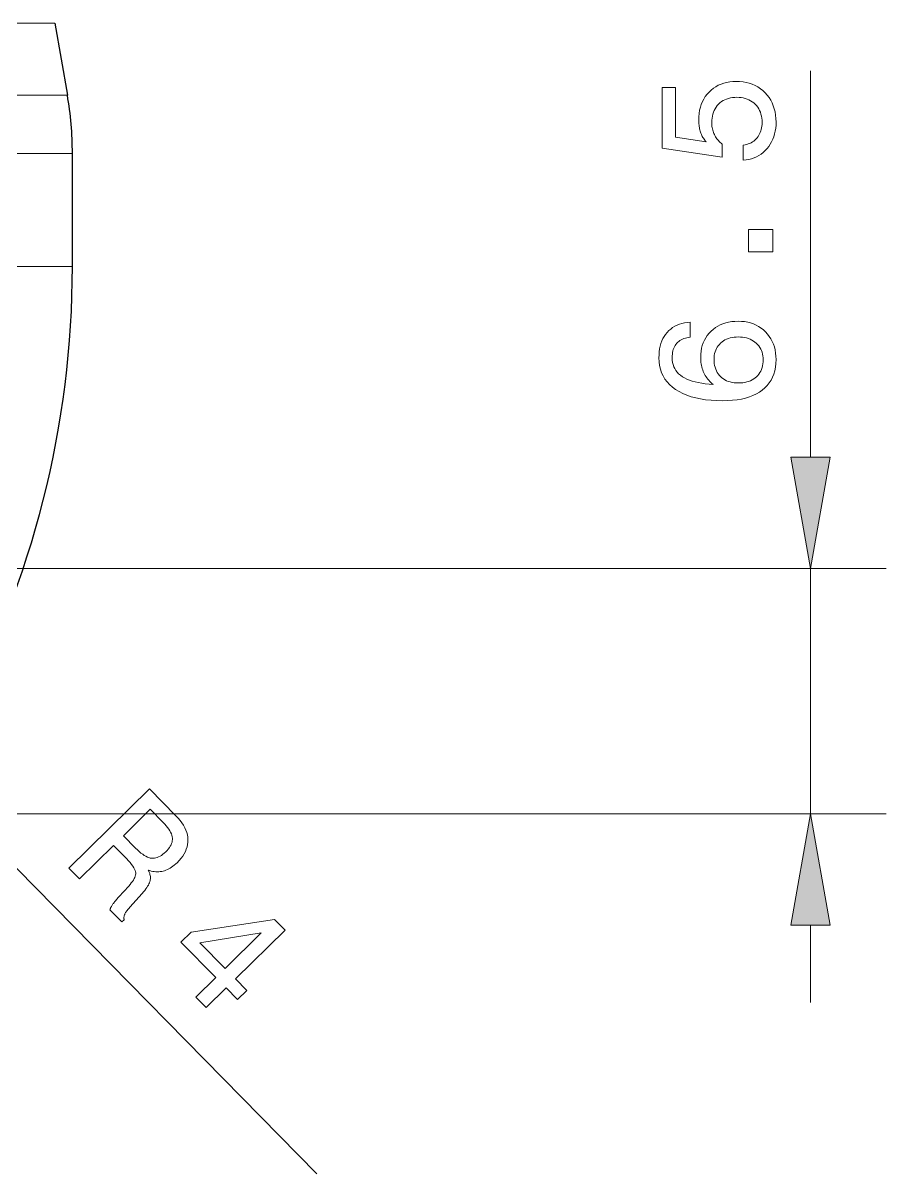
# Model space of a CAD drawing. Extents: x 0 to 420, y 0 to 594.
# Drawn here: x 305.12 to 328, y 256.17 to 286.67 of the extents above; entities that cross this region are included whole.
import ezdxf

# ---------------------------------------------------------------- set-up
doc = ezdxf.new("R2010")
doc.units = 0

msp = doc.modelspace()

# ---------------------------------------------------------------- linework, layer by layer
at = {"lineweight": 13, "ltscale": 0.433164}
msp.add_line((305.967, 286.67), (288.64, 286.67), dxfattribs=at)
at = {"lineweight": 30, "ltscale": 0.048477}
msp.add_line((305.967, 286.67), (306.3, 284.76), dxfattribs=at)
at = {"lineweight": 13, "ltscale": 0.255867}
msp.add_line((326.001, 275.169), (326.001, 285.404), dxfattribs=at)
at = {"lineweight": 13, "ltscale": 0.437496}
msp.add_line((306.3, 284.76), (288.8, 284.76), dxfattribs=at)
at = {"lineweight": 13, "ltscale": 0.439235}
for p, q in [((306.433, 283.215), (288.864, 283.215)), ((306.433, 280.215), (288.864, 280.215))]:
    msp.add_line(p, q, dxfattribs=at)
at = {"lineweight": 30, "ltscale": 0.075}
msp.add_line((306.433, 280.215), (306.433, 283.215), dxfattribs=at)
at = {"lineweight": 13}
for p, q in [((291.764, 272.215), (328.001, 272.215)), ((284.25, 265.715), (328.001, 265.715))]:
    msp.add_line(p, q, dxfattribs=at)
at = {"lineweight": 13, "ltscale": 0.1625}
msp.add_line((326.001, 265.715), (326.001, 272.215), dxfattribs=at)
at = {"lineweight": 13, "ltscale": 0.30114}
msp.add_line((304.465, 264.757), (312.911, 256.169), dxfattribs=at)
at = {"lineweight": 13, "ltscale": 0.051139}
msp.add_line((326.001, 260.715), (326.001, 262.761), dxfattribs=at)
at = {"lineweight": 13}
for points in [[(324.219, 283.032), (324.219, 283.432), (324.264, 283.441), (324.308, 283.452), (324.35, 283.465), (324.389, 283.481), (324.427, 283.499), (324.463, 283.52), (324.496, 283.543), (324.527, 283.569), (324.557, 283.597), (324.584, 283.627), (324.609, 283.66), (324.632, 283.695), (324.651, 283.731), (324.669, 283.769), (324.683, 283.809), (324.695, 283.85), (324.704, 283.893), (324.711, 283.938), (324.715, 283.985), (324.716, 284.033), (324.714, 284.092), (324.709, 284.149), (324.7, 284.204), (324.687, 284.256), (324.67, 284.305), (324.65, 284.353), (324.626, 284.398), (324.599, 284.44), (324.568, 284.48), (324.533, 284.518), (324.495, 284.553), (324.455, 284.584), (324.412, 284.612), (324.367, 284.636), (324.32, 284.656), (324.271, 284.672), (324.219, 284.685), (324.165, 284.694), (324.109, 284.7), (324.05, 284.702), (323.99, 284.7), (323.933, 284.694), (323.878, 284.685), (323.825, 284.673), (323.775, 284.656), (323.728, 284.636), (323.683, 284.613), (323.64, 284.586), (323.6, 284.555), (323.563, 284.52), (323.528, 284.483), (323.498, 284.443), (323.47, 284.4), (323.447, 284.355), (323.427, 284.308), (323.411, 284.258), (323.398, 284.206), (323.389, 284.151), (323.383, 284.093), (323.382, 284.033), (323.382, 283.999), (323.384, 283.965), (323.388, 283.931), (323.393, 283.898), (323.399, 283.866), (323.407, 283.834), (323.416, 283.803), (323.426, 283.773), (323.438, 283.743), (323.451, 283.714), (323.466, 283.685), (323.482, 283.658), (323.499, 283.631), (323.518, 283.604), (323.538, 283.579), (323.559, 283.554), (323.582, 283.53), (323.606, 283.506), (323.631, 283.484), (323.658, 283.462), (323.658, 283.118), (322.068, 283.354), (322.068, 284.957), (322.422, 284.957), (322.422, 283.643), (323.23, 283.523), (323.211, 283.545), (323.194, 283.568), (323.177, 283.591), (323.161, 283.615), (323.146, 283.64), (323.132, 283.666), (323.119, 283.693), (323.107, 283.72), (323.096, 283.748), (323.085, 283.777), (323.076, 283.807), (323.068, 283.837), (323.06, 283.867), (323.054, 283.899), (323.048, 283.93), (323.044, 283.962), (323.04, 283.995), (323.038, 284.028), (323.036, 284.062), (323.036, 284.097), (323.039, 284.187), (323.047, 284.274), (323.06, 284.357), (323.08, 284.437), (323.104, 284.513), (323.134, 284.586), (323.17, 284.655), (323.211, 284.72), (323.258, 284.782), (323.31, 284.84), (323.366, 284.893), (323.426, 284.941), (323.49, 284.983), (323.556, 285.02), (323.627, 285.051), (323.7, 285.076), (323.777, 285.096), (323.858, 285.11), (323.942, 285.118), (324.029, 285.121), (324.121, 285.118), (324.211, 285.109), (324.296, 285.094), (324.378, 285.073), (324.456, 285.047), (324.531, 285.014), (324.602, 284.975), (324.67, 284.93), (324.734, 284.88), (324.794, 284.823), (324.85, 284.761), (324.9, 284.696), (324.944, 284.628), (324.982, 284.555), (325.014, 284.479), (325.04, 284.4), (325.061, 284.317), (325.075, 284.23), (325.084, 284.14), (325.087, 284.046), (325.085, 283.963), (325.078, 283.882), (325.066, 283.805), (325.049, 283.73), (325.027, 283.658), (325.001, 283.589), (324.97, 283.523), (324.934, 283.46), (324.893, 283.4), (324.848, 283.343), (324.798, 283.289), (324.746, 283.241), (324.691, 283.198), (324.632, 283.159), (324.571, 283.125), (324.506, 283.097), (324.439, 283.073), (324.368, 283.054), (324.295, 283.041)], [(325.001, 280.605), (324.358, 280.605), (324.358, 281.202), (325.001, 281.202)], [(322.812, 278.742), (322.812, 278.345), (322.767, 278.34), (322.723, 278.331), (322.682, 278.321), (322.643, 278.308), (322.606, 278.293), (322.571, 278.276), (322.539, 278.256), (322.509, 278.234), (322.481, 278.21), (322.455, 278.183), (322.432, 278.154), (322.411, 278.123), (322.392, 278.09), (322.376, 278.055), (322.362, 278.018), (322.351, 277.979), (322.343, 277.938), (322.337, 277.894), (322.333, 277.849), (322.332, 277.801), (322.334, 277.737), (322.342, 277.676), (322.356, 277.618), (322.375, 277.563), (322.399, 277.511), (322.429, 277.462), (322.464, 277.416), (322.504, 277.374), (322.55, 277.334), (322.602, 277.298), (322.658, 277.264), (322.721, 277.233), (322.788, 277.206), (322.862, 277.181), (322.941, 277.159), (323.026, 277.14), (323.116, 277.124), (323.211, 277.111), (323.313, 277.1), (323.419, 277.093), (323.388, 277.119), (323.358, 277.146), (323.329, 277.174), (323.302, 277.203), (323.277, 277.233), (323.253, 277.265), (323.23, 277.297), (323.21, 277.331), (323.19, 277.366), (323.173, 277.402), (323.157, 277.439), (323.142, 277.477), (323.13, 277.515), (323.119, 277.555), (323.11, 277.595), (323.102, 277.636), (323.096, 277.678), (323.092, 277.721), (323.089, 277.765), (323.089, 277.81), (323.091, 277.893), (323.099, 277.974), (323.113, 278.051), (323.132, 278.125), (323.157, 278.196), (323.187, 278.263), (323.222, 278.328), (323.263, 278.389), (323.31, 278.447), (323.362, 278.501), (323.418, 278.552), (323.478, 278.597), (323.541, 278.637), (323.608, 278.671), (323.678, 278.701), (323.752, 278.724), (323.829, 278.743), (323.91, 278.756), (323.994, 278.764), (324.081, 278.767), (324.169, 278.764), (324.254, 278.756), (324.335, 278.742), (324.412, 278.722), (324.487, 278.697), (324.557, 278.666), (324.625, 278.629), (324.689, 278.587), (324.75, 278.539), (324.808, 278.486), (324.861, 278.427), (324.908, 278.366), (324.95, 278.301), (324.987, 278.233), (325.017, 278.161), (325.042, 278.085), (325.062, 278.006), (325.076, 277.924), (325.084, 277.838), (325.087, 277.749), (325.083, 277.646), (325.073, 277.548), (325.054, 277.455), (325.029, 277.367), (324.996, 277.283), (324.956, 277.205), (324.908, 277.132), (324.854, 277.063), (324.792, 277), (324.722, 276.941), (324.646, 276.888), (324.564, 276.84), (324.475, 276.798), (324.379, 276.762), (324.277, 276.731), (324.169, 276.706), (324.054, 276.686), (323.932, 276.672), (323.805, 276.664), (323.67, 276.661), (323.513, 276.664), (323.363, 276.673), (323.22, 276.688), (323.084, 276.709), (322.956, 276.735), (322.835, 276.768), (322.721, 276.807), (322.615, 276.852), (322.515, 276.902), (322.423, 276.959), (322.339, 277.021), (322.264, 277.088), (322.198, 277.16), (322.141, 277.236), (322.092, 277.317), (322.052, 277.403), (322.021, 277.494), (321.999, 277.59), (321.986, 277.69), (321.982, 277.795), (321.984, 277.879), (321.99, 277.959), (322.001, 278.036), (322.016, 278.109), (322.036, 278.178), (322.06, 278.244), (322.088, 278.306), (322.121, 278.364), (322.158, 278.419), (322.199, 278.471), (322.244, 278.518), (322.293, 278.561), (322.345, 278.599), (322.401, 278.633), (322.461, 278.662), (322.524, 278.687), (322.591, 278.708), (322.661, 278.723), (322.735, 278.735)], [(324.086, 278.35), (324.028, 278.348), (323.973, 278.343), (323.921, 278.335), (323.87, 278.324), (323.822, 278.309), (323.777, 278.291), (323.733, 278.27), (323.692, 278.246), (323.654, 278.218), (323.618, 278.187), (323.584, 278.154), (323.555, 278.118), (323.528, 278.081), (323.506, 278.041), (323.486, 278), (323.471, 277.956), (323.458, 277.91), (323.45, 277.863), (323.444, 277.813), (323.443, 277.761), (323.444, 277.704), (323.45, 277.648), (323.458, 277.596), (323.47, 277.546), (323.486, 277.498), (323.505, 277.453), (323.527, 277.411), (323.553, 277.371), (323.583, 277.333), (323.616, 277.299), (323.651, 277.267), (323.69, 277.238), (323.731, 277.213), (323.774, 277.191), (323.821, 277.173), (323.869, 277.158), (323.921, 277.146), (323.974, 277.138), (324.031, 277.133), (324.09, 277.131), (324.149, 277.133), (324.206, 277.138), (324.26, 277.146), (324.311, 277.157), (324.36, 277.172), (324.407, 277.191), (324.451, 277.212), (324.493, 277.237), (324.532, 277.265), (324.568, 277.296), (324.602, 277.331), (324.632, 277.367), (324.659, 277.406), (324.682, 277.448), (324.701, 277.491), (324.717, 277.537), (324.73, 277.586), (324.738, 277.636), (324.744, 277.689), (324.746, 277.744), (324.744, 277.797), (324.738, 277.848), (324.729, 277.897), (324.716, 277.944), (324.7, 277.989), (324.68, 278.031), (324.656, 278.072), (324.629, 278.111), (324.598, 278.147), (324.563, 278.182), (324.526, 278.214), (324.486, 278.242), (324.444, 278.267), (324.399, 278.289), (324.353, 278.308), (324.304, 278.323), (324.253, 278.334), (324.199, 278.343), (324.144, 278.348)], [(325.48, 275.169), (326.001, 272.215), (326.522, 275.169)], [(306.341, 264.275), (308.477, 266.376), (309.179, 265.662), (309.238, 265.599), (309.291, 265.536), (309.338, 265.472), (309.379, 265.409), (309.414, 265.346), (309.442, 265.282), (309.465, 265.219), (309.482, 265.155), (309.492, 265.092), (309.496, 265.028), (309.495, 264.965), (309.487, 264.902), (309.473, 264.839), (309.453, 264.777), (309.427, 264.716), (309.395, 264.655), (309.357, 264.595), (309.313, 264.535), (309.262, 264.476), (309.206, 264.417), (309.171, 264.384), (309.135, 264.353), (309.099, 264.324), (309.063, 264.299), (309.026, 264.275), (308.989, 264.254), (308.952, 264.236), (308.914, 264.22), (308.876, 264.207), (308.838, 264.196), (308.8, 264.187), (308.761, 264.181), (308.722, 264.178), (308.683, 264.177), (308.644, 264.178), (308.604, 264.182), (308.564, 264.189), (308.524, 264.198), (308.484, 264.209), (308.444, 264.224), (308.459, 264.193), (308.471, 264.163), (308.482, 264.134), (308.49, 264.105), (308.496, 264.077), (308.5, 264.049), (308.502, 264.021), (308.502, 263.995), (308.499, 263.968), (308.495, 263.942), (308.487, 263.916), (308.477, 263.887), (308.463, 263.858), (308.447, 263.826), (308.427, 263.793), (308.404, 263.759), (308.378, 263.723), (308.349, 263.685), (308.316, 263.646), (308.281, 263.605), (307.956, 263.241), (307.936, 263.217), (307.917, 263.195), (307.899, 263.174), (307.883, 263.153), (307.869, 263.134), (307.856, 263.115), (307.844, 263.097), (307.834, 263.08), (307.826, 263.064), (307.819, 263.049), (307.813, 263.035), (307.808, 263.02), (307.804, 263.006), (307.801, 262.991), (307.799, 262.977), (307.798, 262.963), (307.798, 262.948), (307.799, 262.934), (307.801, 262.919), (307.804, 262.905), (307.745, 262.847), (307.428, 263.17), (307.431, 263.182), (307.435, 263.194), (307.44, 263.206), (307.445, 263.219), (307.452, 263.232), (307.459, 263.246), (307.468, 263.26), (307.477, 263.276), (307.486, 263.291), (307.497, 263.307), (307.509, 263.324), (307.522, 263.341), (307.536, 263.36), (307.551, 263.379), (307.567, 263.399), (307.584, 263.42), (307.602, 263.441), (307.621, 263.464), (307.641, 263.487), (307.663, 263.511), (307.925, 263.798), (307.962, 263.841), (307.995, 263.882), (308.024, 263.922), (308.049, 263.959), (308.07, 263.996), (308.087, 264.03), (308.099, 264.063), (308.108, 264.094), (308.112, 264.124), (308.112, 264.152), (308.108, 264.18), (308.097, 264.212), (308.082, 264.248), (308.06, 264.286), (308.033, 264.328), (308, 264.372), (307.961, 264.42), (307.917, 264.471), (307.867, 264.526), (307.812, 264.584), (307.524, 264.877), (306.622, 263.99)], [(308.839, 265.484), (308.496, 265.833), (307.785, 265.134), (308.109, 264.805), (308.158, 264.757), (308.205, 264.714), (308.251, 264.675), (308.296, 264.641), (308.339, 264.612), (308.381, 264.587), (308.422, 264.568), (308.461, 264.552), (308.499, 264.542), (308.536, 264.536), (308.572, 264.534), (308.609, 264.537), (308.645, 264.544), (308.682, 264.555), (308.719, 264.57), (308.757, 264.589), (308.794, 264.612), (308.832, 264.64), (308.87, 264.671), (308.909, 264.707), (308.945, 264.744), (308.976, 264.781), (309.004, 264.818), (309.028, 264.855), (309.047, 264.891), (309.063, 264.928), (309.074, 264.964), (309.081, 265), (309.085, 265.036), (309.084, 265.072), (309.079, 265.108), (309.07, 265.145), (309.056, 265.184), (309.038, 265.223), (309.016, 265.264), (308.989, 265.306), (308.958, 265.349), (308.923, 265.393), (308.883, 265.438)], [(326.522, 262.761), (326.001, 265.715), (325.48, 262.761)], [(309.706, 260.854), (310.235, 261.374), (309.311, 262.314), (309.582, 262.58), (311.794, 262.913), (312.069, 262.634), (310.754, 261.34), (311.054, 261.035), (310.807, 260.792), (310.507, 261.098), (309.978, 260.577)], [(309.812, 262.297), (310.482, 261.617), (311.439, 262.558)]]:
    msp.add_lwpolyline(points, close=True, dxfattribs=at)
at = {"lineweight": 30}
for centre, radius, start, end in [((297.433, 283.215), 9, 360, 9.8838), ((281.302, 280.215), 25.132, 331.4786, 0)]:
    msp.add_arc(centre, radius, start, end, dxfattribs=at)
at = {"lineweight": 13}
for points in [[(325.48, 275.169), (326.001, 272.215), (325.48, 275.169), (326.522, 275.169)], [(326.522, 262.761), (326.001, 265.715), (326.522, 262.761), (325.48, 262.761)]]:
    msp.add_solid(points, dxfattribs=at)

doc.saveas('drawing.dxf')
